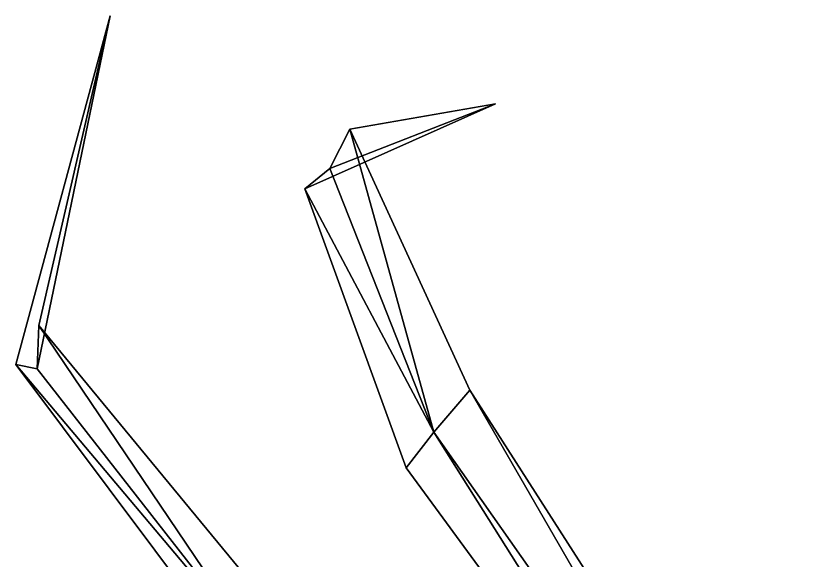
# Model space of a CAD drawing. Header units: metres. Extents: x -236 to 197, y -84 to 78.
# Drawn here: x 13.15 to 37.12, y 10.7 to 27.17 of the extents above; entities that cross this region are included whole.
import ezdxf

# ---------------------------------------------------------------- set-up
doc = ezdxf.new("R2010")
doc.units = ezdxf.units.M

msp = doc.modelspace()

# ---------------------------------------------------------------- linework, layer by layer
at = {"layer": 'Lacypla_Leaf', "color": 3}
for points in [[(13.152, 16.625, 784.82), (16.009, 27.174, 777.285), (13.799, 16.494, 786.566)], [(13.152, 16.625, 784.82), (13.799, 16.494, 786.566), (16.009, 27.174, 777.285)], [(16.009, 27.174, 777.285), (13.852, 17.809, 787.003), (13.799, 16.494, 786.566)], [(16.009, 27.174, 777.285), (13.799, 16.494, 786.566), (13.852, 17.809, 787.003)], [(21.905, 21.939, 772.391), (27.677, 24.513, 760.718), (22.659, 22.551, 773.986)], [(21.905, 21.939, 772.391), (22.659, 22.551, 773.986), (27.677, 24.513, 760.718)], [(27.677, 24.513, 760.718), (23.269, 23.744, 773.632), (22.659, 22.551, 773.986)], [(27.677, 24.513, 760.718), (22.659, 22.551, 773.986), (23.269, 23.744, 773.632)], [(22.659, 22.551, 773.986), (23.269, 23.744, 773.632), (25.81, 14.577, 781.44)], [(22.659, 22.551, 773.986), (25.81, 14.577, 781.44), (23.269, 23.744, 773.632)], [(25.81, 14.577, 781.44), (23.269, 23.744, 773.632), (26.901, 15.851, 781.808)], [(25.81, 14.577, 781.44), (26.901, 15.851, 781.808), (23.269, 23.744, 773.632)], [(25.81, 14.577, 781.44), (21.905, 21.939, 772.391), (22.659, 22.551, 773.986)], [(25.81, 14.577, 781.44), (22.659, 22.551, 773.986), (21.905, 21.939, 772.391)], [(24.977, 13.493, 780.26), (21.905, 21.939, 772.391), (25.81, 14.577, 781.44)], [(24.977, 13.493, 780.26), (25.81, 14.577, 781.44), (21.905, 21.939, 772.391)], [(13.799, 16.494, 786.566), (13.852, 17.809, 787.003), (20.672, 7.712, 788.736)], [(13.799, 16.494, 786.566), (20.672, 7.712, 788.736), (13.852, 17.809, 787.003)], [(20.672, 7.712, 788.736), (13.852, 17.809, 787.003), (21.221, 8.875, 789.873)], [(20.672, 7.712, 788.736), (21.221, 8.875, 789.873), (13.852, 17.809, 787.003)], [(20.185, 7.234, 787.063), (13.152, 16.625, 784.82), (20.672, 7.712, 788.736)], [(20.185, 7.234, 787.063), (20.672, 7.712, 788.736), (13.152, 16.625, 784.82)], [(20.672, 7.712, 788.736), (13.152, 16.625, 784.82), (13.799, 16.494, 786.566)], [(20.672, 7.712, 788.736), (13.799, 16.494, 786.566), (13.152, 16.625, 784.82)], [(26.901, 15.851, 781.808), (36.051, 0, 788.44), (25.81, 14.577, 781.44)], [(26.901, 15.851, 781.808), (25.81, 14.577, 781.44), (36.051, 0, 788.44)], [(36.051, 0, 788.44), (26.901, 15.851, 781.808), (37.116, -0.085, 788.978)], [(36.051, 0, 788.44), (37.116, -0.085, 788.978), (26.901, 15.851, 781.808)], [(35.729, -1.171, 788.229), (24.977, 13.493, 780.26), (25.81, 14.577, 781.44)], [(35.729, -1.171, 788.229), (25.81, 14.577, 781.44), (24.977, 13.493, 780.26)], [(36.051, 0, 788.44), (25.81, 14.577, 781.44), (35.729, -1.171, 788.229)], [(36.051, 0, 788.44), (35.729, -1.171, 788.229), (25.81, 14.577, 781.44)]]:
    msp.add_3dface(points, dxfattribs=at)

doc.saveas('drawing.dxf')
